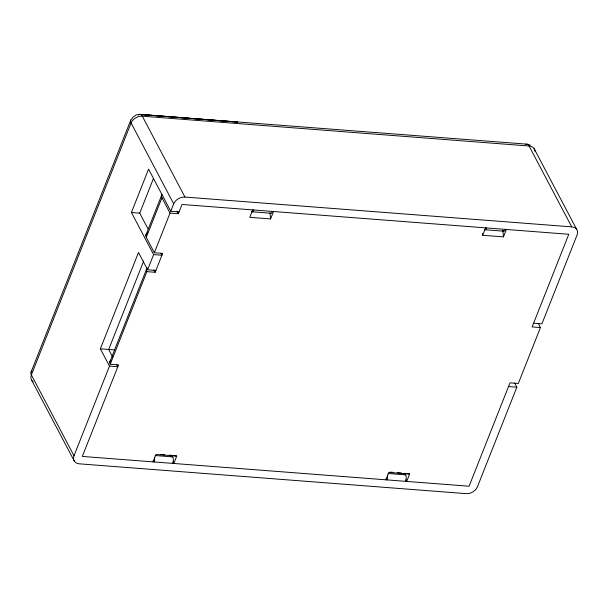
<?xml version="1.0" encoding="UTF-8"?>
<svg xmlns="http://www.w3.org/2000/svg" width="608" height="608" viewBox="0 0 608 608"><rect width="100%" height="100%" fill="white"/><g stroke="black" fill="none" stroke-linecap="round" stroke-linejoin="round"><path stroke-width="0.91" d="M130.811 120.019L31.016 372.218M155.922 270.423L147.607 269.777L153.619 254.592L131.419 212.481L148.572 169.13L170.772 211.242L179.086 211.88M147.964 228.737L139.734 213.127L153.459 178.448M514.642 383.017L516.846 387.197L477.409 486.871A9.295 6.832 -27.8 0 1 466.154 493.635L79.39 463.836A9.295 6.832 -27.8 0 1 74.001 455.78L109.486 366.115L100.366 348.825L138.487 252.495L147.607 269.777M145.76 235.395L161.454 195.746M538.323 323.509L540.451 327.545L518.312 383.496L509.99 382.85L469.087 486.225L82.323 456.426L118.537 364.906L110.215 364.26L146.87 271.632L155.192 272.278L162.663 253.376L154.348 252.738L146.262 237.401L161.948 197.752A9.295 4.788 21.6 0 1 161.956 194.385M143.686 261.014L108.688 349.471L112.655 356.995M109.721 362.254L146.376 269.625M154.348 252.738L170.035 213.089L161.948 197.752M170.772 211.242L173.706 203.832A9.295 6.832 -27.8 0 1 184.954 197.06L571.718 226.868A9.295 6.832 -27.8 0 1 577.106 234.916L541.918 323.844L533.596 323.198M170.035 213.089L178.357 213.735L182.02 204.47L568.784 234.278L532.137 326.906L540.451 327.545M153.018 461.867L155.952 454.457L176.746 456.061L173.812 463.471L172.93 461.799M252.715 209.92L249.789 217.33L270.583 218.933L273.516 211.523M385.913 479.818L388.846 472.408L409.64 474.012L406.706 481.422L405.825 479.75M506.403 229.467L503.47 236.877L482.676 235.273L485.61 227.863M132.316 117.724L136.169 114.889L139.376 114.418L526.999 144.157L530.427 145.16M252.29 211.804L271.008 213.241M485.184 229.748L503.895 231.192M131.419 212.481L139.734 213.127M153.619 254.592L161.933 255.231L161.052 253.559M100.366 348.825L114.228 349.896M508.531 386.559L516.846 387.197M109.486 366.115L117.8 366.753L116.5 364.291M160.9 454.45L164.677 454.746M390.009 472.112L392.844 472.325M397.571 472.69L401.348 472.986M155.222 455.544L172.771 456.897M388.117 473.495L405.665 474.848M139.376 114.418L237.72 122.109L140.456 114.395M404.13 473.298L409.64 474.012M169.404 455.111L172.155 455.468M173.994 455.704L176.746 456.061M534.105 148.626L576.741 229.49M571.718 226.868L529.082 146.004A9.295 4.104 -85.6 0 0 525.715 144.408M386.11 478.306L386.954 479.902A4.651 2.052 -85.6 0 0 387.463 475.099M184.954 197.06L142.318 116.196A9.295 4.104 -85.6 0 0 138.305 115.072M173.706 203.832L131.07 122.96A9.295 4.788 21.6 0 1 132.369 118.583M177.05 211.257L178.357 213.735M153.93 269.884L155.192 272.278M153.216 460.355L154.06 461.951A4.651 2.052 -85.6 0 0 154.622 457.588M74.001 455.78L31.365 374.916A9.295 4.788 21.6 0 1 31.874 371.032M31.73 380.342L74.366 461.206M502.862 230.379L503.47 236.877M482.501 233.419L482.676 235.273M270.058 213.362L270.583 218.933M110.215 364.26A9.295 4.788 21.6 0 1 111.013 360.172M146.87 271.632A9.295 4.788 21.6 0 1 147.227 267.877M146.262 237.401A9.295 4.788 21.6 0 1 147.569 233.024M505.362 229.391A4.651 2.052 -85.6 0 1 502.725 230.751M486.651 227.947A4.651 2.052 -85.6 0 1 484.356 229.626M403.37 474.597A4.651 2.052 -85.6 0 1 405.908 475.433A4.651 2.052 -85.6 0 1 405.665 481.338M272.475 211.44A4.651 2.052 -85.6 0 1 269.998 212.982M253.756 209.996A4.651 2.052 -85.6 0 1 251.469 211.683M170.878 456.243A4.651 2.052 -85.6 0 1 173.128 457.847A4.651 2.052 -85.6 0 1 172.771 463.395M534.964 151.278A9.295 6.832 -27.8 0 0 529.082 146.004L142.318 116.196A9.295 6.832 -27.8 0 0 131.07 122.96L31.365 374.916A9.295 6.832 -27.8 0 0 33.258 381.847"/></g></svg>
